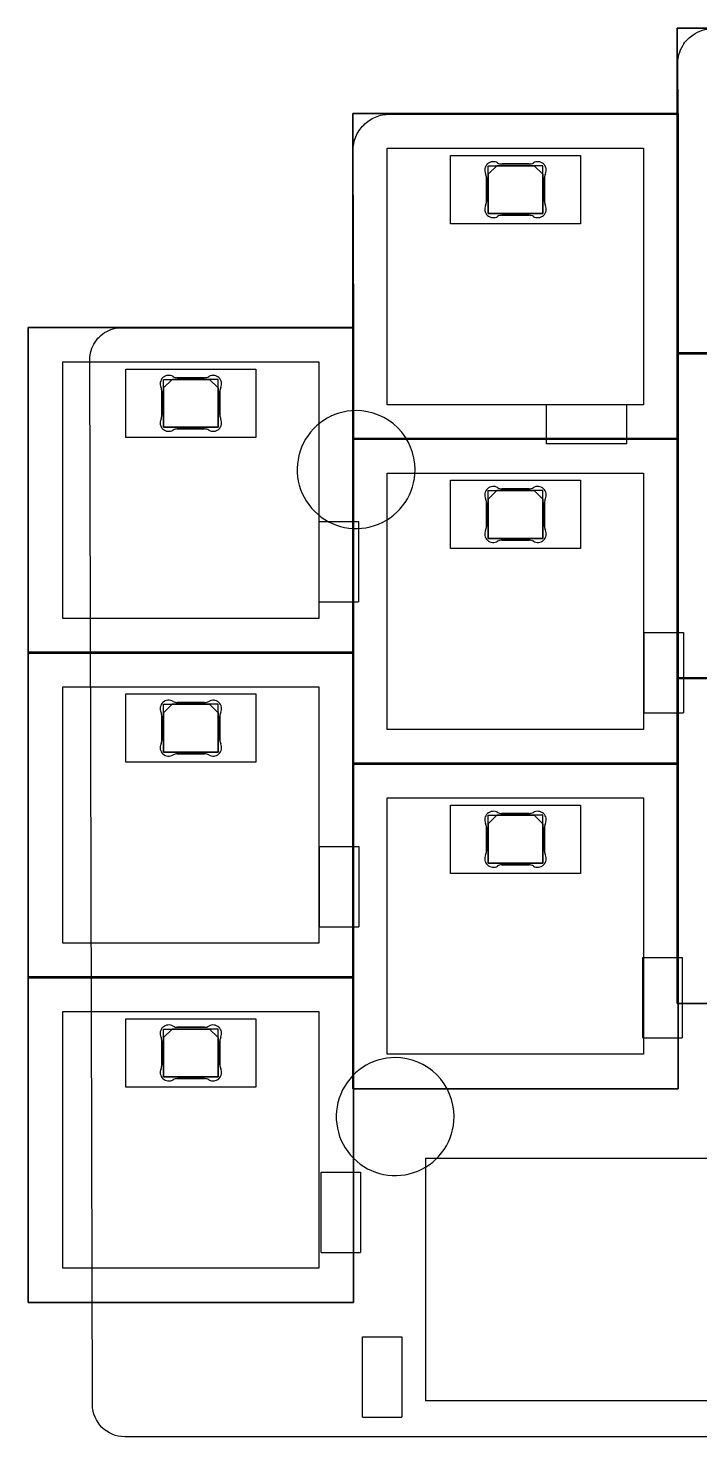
# Model space of a CAD drawing. Extents: x 51 to 287, y -198 to -28.
# Drawn here: x 51.5 to 90.8, y -111.4 to -29 of the extents above; entities that cross this region are included whole.
import ezdxf

# ---------------------------------------------------------------- set-up
doc = ezdxf.new("R2010")
doc.units = 0
doc.layers.get('0').update_dxf_attribs({"linetype": 'CONTINUOUS'})

msp = doc.modelspace()

# ---------------------------------------------------------------- linework, layer by layer
at = {"color": 7}
for points in [[(89.4715, -28.984631), (89.4715, -48.034631)], [(108.5215, -28.984631), (89.4715, -28.984631)], [(89.4715, -28.984631), (108.5215, -28.984631)], [(89.4715, -48.034631), (89.4715, -28.984631)], [(89.52992, -34.018911), (89.49944, -31.069971), (89.50198, -30.968371), (89.50706, -30.869311), (89.51976, -30.767711), (89.535, -30.668651), (89.57056, -30.523871), (89.61374, -30.381631), (89.66708, -30.241931), (89.73312, -30.107311), (89.80678, -29.975231), (89.86266, -29.893951), (89.92108, -29.812671), (89.98458, -29.733931), (90.05316, -29.657731), (90.08618, -29.622171)], [(90.08618, -29.622171), (90.15984, -29.551051), (90.23604, -29.485011), (90.31478, -29.424051), (90.3986, -29.365631), (90.5256, -29.286891), (90.65768, -29.215771), (90.79484, -29.157351), (90.93708, -29.109091), (91.07932, -29.070991), (91.17838, -29.050671), (91.27744, -29.035431), (91.37904, -29.025271), (91.4781, -29.020191), (91.5289, -29.020191)], [(70.4723, -33.983351), (70.4723, -53.033351)], [(89.5223, -33.983351), (70.4723, -33.983351)], [(70.4723, -33.983351), (89.5223, -33.983351)], [(70.4723, -53.033351), (70.4723, -33.983351)], [(70.48754, -36.165211), (70.49008, -36.058531), (70.4977, -35.951851), (70.5104, -35.847711), (70.52818, -35.743571), (70.55104, -35.641971), (70.57898, -35.540371), (70.612, -35.441311), (70.6501, -35.344791), (70.69074, -35.248271), (70.73646, -35.154291), (70.7898, -35.062851), (70.84568, -34.973951), (70.9041, -34.887591), (70.97014, -34.806311), (71.03872, -34.725031), (71.11238, -34.648831), (71.18858, -34.575171), (71.26986, -34.504051), (71.35114, -34.440551), (71.4375, -34.379591), (71.5264, -34.323711), (71.61784, -34.272911), (71.71182, -34.224651), (71.8058, -34.181471), (71.90486, -34.143371), (72.00392, -34.110351), (72.10298, -34.082411), (72.20712, -34.059551), (72.30872, -34.041771), (72.4154, -34.029071), (72.51954, -34.021451), (72.62622, -34.018911)], [(72.62622, -34.018911), (89.52992, -34.018911)], [(89.5223, -53.033351), (89.5223, -33.983351)], [(89.5223, -33.983351), (89.5223, -53.033351)], [(70.52818, -46.520791), (70.48754, -36.165211)], [(72.49668, -36.010271), (87.49538, -36.010271)], [(87.49538, -51.008971), (72.49668, -51.008971), (72.49668, -36.010271)], [(87.49538, -36.010271), (87.49538, -51.008971)], [(78.3971, -37.028811), (81.09712, -37.028811)], [(78.3971, -39.827891), (78.3971, -37.028811)], [(78.3971, -37.529191), (78.89748, -37.028811)], [(81.5975, -37.028811), (78.89748, -37.028811)], [(80.78978, -36.929751), (79.20228, -36.929751)], [(79.20228, -36.929751), (80.78978, -36.929751)], [(81.5975, -37.529191), (81.09712, -37.028811)], [(81.5975, -39.827891), (81.5975, -37.028811)], [(78.2955, -37.727311), (78.2955, -39.131931)], [(78.2955, -39.131931), (78.2955, -37.727311)], [(78.3971, -37.529191), (78.3971, -39.827891)], [(81.5975, -37.529191), (81.5975, -39.827891)], [(81.69656, -39.131931), (81.69656, -37.727311)], [(81.69656, -37.727311), (81.69656, -39.131931)], [(81.5975, -39.827891), (78.3971, -39.827891)], [(78.3971, -39.827891), (81.5975, -39.827891)], [(79.20228, -39.929491), (80.78978, -39.929491)], [(80.78978, -39.929491), (79.20228, -39.929491)], [(51.47056, -46.485231), (51.47056, -65.535231)], [(70.52056, -46.485231), (51.47056, -46.485231)], [(51.47056, -46.485231), (70.52056, -46.485231)], [(51.47056, -65.535231), (51.47056, -46.485231)], [(55.62092, -47.056731), (55.72506, -46.962751), (55.83428, -46.873851), (55.94858, -46.795111), (56.06796, -46.726531), (56.19242, -46.665571), (56.31942, -46.614771), (56.4515, -46.574131), (56.58612, -46.541111), (56.72328, -46.518251), (56.86298, -46.508091), (56.95442, -46.505551)], [(56.95442, -46.505551), (70.52818, -46.520791)], [(70.52056, -65.535231), (70.52056, -46.485231)], [(70.52056, -46.485231), (70.52056, -65.535231)], [(55.23484, -109.495011), (55.07228, -48.392771), (55.07736, -48.250531), (55.0926, -48.113371), (55.118, -47.976211), (55.15102, -47.841591), (55.19674, -47.712051), (55.25008, -47.585051), (55.31358, -47.463131), (55.38724, -47.343751), (55.46852, -47.231991), (55.55742, -47.125311), (55.62092, -47.056731)], [(53.49748, -48.509611), (68.49618, -48.509611)], [(68.49618, -63.508311), (53.49748, -63.508311), (53.49748, -48.509611)], [(68.49618, -48.509611), (68.49618, -63.508311)], [(89.4715, -47.983831), (89.4715, -67.033831)], [(108.5215, -47.983831), (89.4715, -47.983831)], [(89.4715, -47.983831), (108.5215, -47.983831)], [(89.4715, -67.033831), (89.4715, -47.983831)], [(89.4715, -48.034631), (108.5215, -48.034631)], [(108.5215, -48.034631), (89.4715, -48.034631)], [(61.79058, -49.429091), (60.20308, -49.429091)], [(60.20308, -49.429091), (61.79058, -49.429091)], [(59.2963, -50.226651), (59.2963, -51.631271)], [(59.2963, -51.631271), (59.2963, -50.226651)], [(59.39536, -49.528151), (62.09538, -49.528151)], [(59.39536, -52.329771), (59.39536, -49.528151)], [(59.39536, -50.028531), (59.89574, -49.528151)], [(59.39536, -50.028531), (59.39536, -52.329771)], [(62.59576, -49.528151), (59.89574, -49.528151)], [(62.59576, -50.028531), (62.09538, -49.528151)], [(62.59576, -52.329771), (62.59576, -49.528151)], [(62.59576, -50.028531), (62.59576, -52.329771)], [(62.69736, -51.631271), (62.69736, -50.226651)], [(62.69736, -50.226651), (62.69736, -51.631271)], [(86.51748, -53.300051), (81.81848, -53.300051), (81.81848, -51.001351), (86.51748, -51.001351)], [(86.51748, -53.300051), (86.51748, -51.001351)], [(62.59576, -52.329771), (59.39536, -52.329771)], [(59.39536, -52.329771), (62.59576, -52.329771)], [(60.20308, -52.428831), (61.79058, -52.428831)], [(61.79058, -52.428831), (60.20308, -52.428831)], [(70.4723, -52.985091), (70.4723, -72.035091)], [(89.5223, -52.985091), (70.4723, -52.985091)], [(70.4723, -52.985091), (89.5223, -52.985091)], [(70.4723, -72.035091), (70.4723, -52.985091)], [(70.4723, -53.033351), (89.5223, -53.033351)], [(89.5223, -53.033351), (70.4723, -53.033351)], [(89.5223, -72.035091), (89.5223, -52.985091)], [(89.5223, -52.985091), (89.5223, -72.035091)], [(72.49668, -55.009471), (87.49538, -55.009471)], [(87.49538, -70.008171), (72.49668, -70.008171), (72.49668, -55.009471)], [(87.49538, -55.009471), (87.49538, -70.008171)], [(78.3971, -56.028011), (81.09712, -56.028011)], [(78.3971, -58.829631), (78.3971, -56.028011)], [(78.3971, -56.528391), (78.89748, -56.028011)], [(81.5975, -56.028011), (78.89748, -56.028011)], [(80.78978, -55.928951), (79.20228, -55.928951)], [(79.20228, -55.928951), (80.78978, -55.928951)], [(81.5975, -56.528391), (81.09712, -56.028011)], [(81.5975, -58.829631), (81.5975, -56.028011)], [(78.2955, -56.726511), (78.2955, -58.131131)], [(78.2955, -58.131131), (78.2955, -56.726511)], [(78.3971, -56.528391), (78.3971, -58.829631)], [(81.5975, -56.528391), (81.5975, -58.829631)], [(81.69656, -58.131131), (81.69656, -56.726511)], [(81.69656, -56.726511), (81.69656, -58.131131)], [(68.51396, -62.540571), (68.51396, -57.839031), (70.8152, -57.839031), (70.8152, -62.540571)], [(81.5975, -58.829631), (78.3971, -58.829631)], [(78.3971, -58.829631), (81.5975, -58.829631)], [(79.20228, -58.928691), (80.78978, -58.928691)], [(80.78978, -58.928691), (79.20228, -58.928691)], [(68.51396, -62.540571), (70.8152, -62.540571)], [(87.52586, -69.042971), (87.52586, -64.341431), (89.8271, -64.341431), (89.8271, -69.042971)], [(51.47056, -65.484431), (51.47056, -84.534431)], [(70.52056, -65.484431), (51.47056, -65.484431)], [(51.47056, -65.484431), (70.52056, -65.484431)], [(51.47056, -84.534431), (51.47056, -65.484431)], [(51.47056, -65.535231), (70.52056, -65.535231)], [(70.52056, -65.535231), (51.47056, -65.535231)], [(70.52056, -84.534431), (70.52056, -65.484431)], [(70.52056, -65.484431), (70.52056, -84.534431)], [(53.49748, -67.508811), (68.49618, -67.508811)], [(68.49618, -82.510051), (53.49748, -82.510051), (53.49748, -67.508811)], [(68.49618, -67.508811), (68.49618, -82.510051)], [(89.4715, -66.983031), (89.4715, -86.033031)], [(108.5215, -66.983031), (89.4715, -66.983031)], [(89.4715, -66.983031), (108.5215, -66.983031)], [(89.4715, -86.033031), (89.4715, -66.983031)], [(89.4715, -67.033831), (108.5215, -67.033831)], [(108.5215, -67.033831), (89.4715, -67.033831)], [(59.39536, -68.529891), (62.09538, -68.529891)], [(59.39536, -71.328971), (59.39536, -68.529891)], [(59.39536, -69.030271), (59.89574, -68.529891)], [(59.39536, -69.030271), (59.39536, -71.328971)], [(62.59576, -68.529891), (59.89574, -68.529891)], [(61.79058, -68.428291), (60.20308, -68.428291)], [(60.20308, -68.428291), (61.79058, -68.428291)], [(62.59576, -69.030271), (62.09538, -68.529891)], [(62.59576, -71.328971), (62.59576, -68.529891)], [(62.59576, -69.030271), (62.59576, -71.328971)], [(87.52586, -69.042971), (89.8271, -69.042971)], [(59.2963, -69.225851), (59.2963, -70.633011)], [(59.2963, -70.633011), (59.2963, -69.225851)], [(62.69736, -70.633011), (62.69736, -69.225851)], [(62.69736, -69.225851), (62.69736, -70.633011)], [(62.59576, -71.328971), (59.39536, -71.328971)], [(59.39536, -71.328971), (62.59576, -71.328971)], [(60.20308, -71.428031), (61.79058, -71.428031)], [(61.79058, -71.428031), (60.20308, -71.428031)], [(70.4723, -71.984291), (70.4723, -91.034291)], [(89.5223, -71.984291), (70.4723, -71.984291)], [(70.4723, -71.984291), (89.5223, -71.984291)], [(70.4723, -91.034291), (70.4723, -71.984291)], [(70.4723, -72.035091), (89.5223, -72.035091)], [(89.5223, -72.035091), (70.4723, -72.035091)], [(89.5223, -91.034291), (89.5223, -71.984291)], [(89.5223, -71.984291), (89.5223, -91.034291)], [(72.49668, -74.008671), (87.49538, -74.008671)], [(87.49538, -89.009911), (72.49668, -89.009911), (72.49668, -74.008671)], [(87.49538, -74.008671), (87.49538, -89.009911)], [(80.78978, -74.928151), (79.20228, -74.928151)], [(79.20228, -74.928151), (80.78978, -74.928151)], [(78.2955, -75.725711), (78.2955, -77.132871)], [(78.2955, -77.132871), (78.2955, -75.725711)], [(78.3971, -75.029751), (81.09712, -75.029751)], [(78.3971, -77.828831), (78.3971, -75.029751)], [(78.3971, -75.530131), (78.89748, -75.029751)], [(78.3971, -75.530131), (78.3971, -77.828831)], [(81.5975, -75.029751), (78.89748, -75.029751)], [(81.5975, -75.530131), (81.09712, -75.029751)], [(81.5975, -77.828831), (81.5975, -75.029751)], [(81.5975, -75.530131), (81.5975, -77.828831)], [(81.69656, -77.132871), (81.69656, -75.725711)], [(81.69656, -75.725711), (81.69656, -77.132871)], [(68.52666, -81.552471), (68.52666, -76.850931), (70.8279, -76.850931), (70.8279, -81.552471)], [(81.5975, -77.828831), (78.3971, -77.828831)], [(78.3971, -77.828831), (81.5975, -77.828831)], [(79.20228, -77.927891), (80.78978, -77.927891)], [(80.78978, -77.927891), (79.20228, -77.927891)], [(68.52666, -81.552471), (70.8279, -81.552471)], [(87.46236, -88.054871), (87.46236, -83.353331), (89.7636, -83.353331), (89.7636, -88.054871)], [(51.47056, -84.483631), (51.47056, -103.533631)], [(70.52056, -84.483631), (51.47056, -84.483631)], [(51.47056, -84.483631), (70.52056, -84.483631)], [(51.47056, -103.533631), (51.47056, -84.483631)], [(51.47056, -84.534431), (70.52056, -84.534431)], [(70.52056, -84.534431), (51.47056, -84.534431)], [(70.52056, -103.533631), (70.52056, -84.483631)], [(70.52056, -84.483631), (70.52056, -103.533631)], [(53.49748, -86.508011), (68.49618, -86.508011)], [(68.49618, -101.509251), (53.49748, -101.509251), (53.49748, -86.508011)], [(68.49618, -86.508011), (68.49618, -101.509251)], [(89.4715, -86.033031), (108.5215, -86.033031)], [(108.5215, -86.033031), (89.4715, -86.033031)], [(59.39536, -87.529091), (62.09538, -87.529091)], [(59.39536, -90.328171), (59.39536, -87.529091)], [(59.39536, -88.029471), (59.89574, -87.529091)], [(59.39536, -88.029471), (59.39536, -90.328171)], [(62.59576, -87.529091), (59.89574, -87.529091)], [(61.79058, -87.430031), (60.20308, -87.430031)], [(60.20308, -87.430031), (61.79058, -87.430031)], [(62.59576, -88.029471), (62.09538, -87.529091)], [(62.59576, -90.328171), (62.59576, -87.529091)], [(62.59576, -88.029471), (62.59576, -90.328171)], [(87.46236, -88.054871), (89.7636, -88.054871)], [(59.2963, -88.225051), (59.2963, -89.632211)], [(59.2963, -89.632211), (59.2963, -88.225051)], [(62.69736, -89.632211), (62.69736, -88.225051)], [(62.69736, -88.225051), (62.69736, -89.632211)], [(62.59576, -90.328171), (59.39536, -90.328171)], [(59.39536, -90.328171), (62.59576, -90.328171)], [(60.20308, -90.429771), (61.79058, -90.429771)], [(61.79058, -90.429771), (60.20308, -90.429771)], [(70.4723, -91.034291), (89.5223, -91.034291)], [(89.5223, -91.034291), (70.4723, -91.034291)], [(74.7395, -95.075431), (74.7395, -109.276571)], [(74.7395, -95.075431), (92.2401, -95.075431)], [(68.62826, -100.602471), (68.62826, -95.900931), (70.9295, -95.900931), (70.9295, -100.602471)], [(68.62826, -100.602471), (70.9295, -100.602471)], [(51.47056, -103.533631), (70.52056, -103.533631)], [(70.52056, -103.533631), (51.47056, -103.533631)], [(71.04126, -110.241771), (71.04126, -105.540231), (73.3425, -105.540231), (73.3425, -110.241771)], [(57.12968, -111.384771), (56.93664, -111.374611), (56.74868, -111.346671), (56.5658, -111.298411), (56.39308, -111.234911), (56.22798, -111.156171), (56.07304, -111.062191), (55.92572, -110.952971), (55.7911, -110.831051), (55.66918, -110.696431), (55.55996, -110.551651), (55.46598, -110.396711), (55.3847, -110.231611), (55.3212, -110.056351), (55.27548, -109.876011), (55.245, -109.688051), (55.23484, -109.495011)], [(92.2401, -109.276571), (74.7395, -109.276571)], [(71.04126, -110.241771), (73.3425, -110.241771)], [(114.935, -111.384771), (57.12968, -111.384771)]]:
    msp.add_lwpolyline(points, dxfattribs=at)
for points in [[(76.19746, -40.429871), (76.19746, -36.429371), (83.79714, -36.429371), (83.79714, -40.429871)], [(57.19572, -52.929211), (57.19572, -48.928711), (64.7954, -48.928711), (64.7954, -52.929211)], [(70.668642, -51.356265)], [(76.19746, -59.429071), (76.19746, -55.428571), (83.79714, -55.428571), (83.79714, -59.429071)], [(57.19572, -71.928411), (57.19572, -67.927911), (64.7954, -67.927911), (64.7954, -71.928411)], [(76.19746, -78.428271), (76.19746, -74.430311), (83.79714, -74.430311), (83.79714, -78.428271)], [(57.19572, -90.930151), (57.19572, -86.929651), (64.7954, -86.929651), (64.7954, -90.930151)], [(72.954642, -89.202265)]]:
    msp.add_lwpolyline(points, close=True, dxfattribs=at)
for points in [[(78.359519, -36.926418), (78.197966, -37.075477), (78.152711, -37.312564), (78.248002, -37.510649)], [(78.359519, -36.926418), (78.197966, -37.075477), (78.152711, -37.312564), (78.248002, -37.510649)], [(78.95082, -36.862187), (78.761029, -36.751293), (78.521073, -36.777359), (78.359519, -36.926418)], [(78.95082, -36.862187), (78.761029, -36.751293), (78.521073, -36.777359), (78.359519, -36.926418)], [(78.95082, -36.862187), (79.027351, -36.906918), (79.114398, -36.930498), (79.203042, -36.930513)], [(78.95082, -36.862187), (79.027351, -36.906918), (79.114398, -36.930498), (79.203042, -36.930513)], [(80.792066, -36.930513), (80.88071, -36.930498), (80.967757, -36.906918), (81.044288, -36.862187)], [(80.792066, -36.930513), (80.88071, -36.930498), (80.967757, -36.906918), (81.044288, -36.862187)], [(81.635589, -36.926418), (81.474035, -36.777359), (81.234079, -36.751293), (81.044288, -36.862187)], [(81.635589, -36.926418), (81.474035, -36.777359), (81.234079, -36.751293), (81.044288, -36.862187)], [(81.747106, -37.510649), (81.842397, -37.312564), (81.797142, -37.075477), (81.635589, -36.926418)], [(81.747106, -37.510649), (81.842397, -37.312564), (81.797142, -37.075477), (81.635589, -36.926418)], [(78.297532, -37.727565), (78.297524, -37.652457), (78.280595, -37.578316), (78.248002, -37.510649)], [(78.297532, -37.727565), (78.297524, -37.652457), (78.280595, -37.578316), (78.248002, -37.510649)], [(81.747106, -37.510649), (81.714513, -37.578316), (81.697584, -37.652457), (81.697576, -37.727565)], [(81.747106, -37.510649), (81.714513, -37.578316), (81.697584, -37.652457), (81.697576, -37.727565)], [(78.248002, -39.350117), (78.152508, -39.548225), (78.197673, -39.785471), (78.359277, -39.934635)], [(78.248002, -39.350117), (78.152508, -39.548225), (78.197673, -39.785471), (78.359277, -39.934635)], [(78.248002, -39.350117), (78.280595, -39.282449), (78.297524, -39.208309), (78.297532, -39.133201)], [(78.248002, -39.350117), (78.280595, -39.282449), (78.297524, -39.208309), (78.297532, -39.133201)], [(81.635831, -39.934635), (81.797435, -39.785471), (81.8426, -39.548225), (81.747106, -39.350117)], [(81.635831, -39.934635), (81.797435, -39.785471), (81.8426, -39.548225), (81.747106, -39.350117)], [(81.697576, -39.133201), (81.697584, -39.208309), (81.714513, -39.282449), (81.747106, -39.350117)], [(81.697576, -39.133201), (81.697584, -39.208309), (81.714513, -39.282449), (81.747106, -39.350117)], [(78.359277, -39.934635), (78.520882, -40.0838), (78.760979, -40.109856), (78.95082, -39.998833)], [(78.359277, -39.934635), (78.520882, -40.0838), (78.760979, -40.109856), (78.95082, -39.998833)], [(79.203042, -39.930507), (79.114398, -39.930521), (79.027351, -39.954102), (78.95082, -39.998833)], [(79.203042, -39.930507), (79.114398, -39.930521), (79.027351, -39.954102), (78.95082, -39.998833)], [(81.044288, -39.998833), (80.967757, -39.954102), (80.88071, -39.930521), (80.792066, -39.930507)], [(81.044288, -39.998833), (80.967757, -39.954102), (80.88071, -39.930521), (80.792066, -39.930507)], [(81.044288, -39.998833), (81.234129, -40.109856), (81.474226, -40.0838), (81.635831, -39.934635)], [(81.044288, -39.998833), (81.234129, -40.109856), (81.474226, -40.0838), (81.635831, -39.934635)], [(59.359315, -49.426232), (59.197711, -49.575397), (59.152546, -49.812643), (59.24804, -50.010751)], [(59.359315, -49.426232), (59.197711, -49.575397), (59.152546, -49.812643), (59.24804, -50.010751)], [(59.950858, -49.362035), (59.761017, -49.251011), (59.52092, -49.277068), (59.359315, -49.426232)], [(59.950858, -49.362035), (59.761017, -49.251011), (59.52092, -49.277068), (59.359315, -49.426232)], [(59.950858, -49.362035), (60.027389, -49.406766), (60.114436, -49.430346), (60.20308, -49.430361)], [(59.950858, -49.362035), (60.027389, -49.406766), (60.114436, -49.430346), (60.20308, -49.430361)], [(61.792104, -49.430361), (61.880748, -49.430346), (61.967795, -49.406766), (62.044326, -49.362035)], [(61.792104, -49.430361), (61.880748, -49.430346), (61.967795, -49.406766), (62.044326, -49.362035)], [(62.635869, -49.426232), (62.474264, -49.277068), (62.234167, -49.251011), (62.044326, -49.362035)], [(62.635869, -49.426232), (62.474264, -49.277068), (62.234167, -49.251011), (62.044326, -49.362035)], [(62.747144, -50.010751), (62.842638, -49.812643), (62.797473, -49.575397), (62.635869, -49.426232)], [(62.747144, -50.010751), (62.842638, -49.812643), (62.797473, -49.575397), (62.635869, -49.426232)], [(59.29757, -50.227667), (59.297562, -50.152559), (59.280633, -50.078418), (59.24804, -50.010751)], [(59.29757, -50.227667), (59.297562, -50.152559), (59.280633, -50.078418), (59.24804, -50.010751)], [(62.747144, -50.010751), (62.714551, -50.078418), (62.697622, -50.152559), (62.697614, -50.227667)], [(62.747144, -50.010751), (62.714551, -50.078418), (62.697622, -50.152559), (62.697614, -50.227667)], [(59.24804, -51.850219), (59.152749, -52.048304), (59.198004, -52.285391), (59.359557, -52.43445)], [(59.24804, -51.850219), (59.152749, -52.048304), (59.198004, -52.285391), (59.359557, -52.43445)], [(59.24804, -51.850219), (59.280633, -51.782551), (59.297562, -51.708411), (59.29757, -51.633303)], [(59.24804, -51.850219), (59.280633, -51.782551), (59.297562, -51.708411), (59.29757, -51.633303)], [(62.635627, -52.43445), (62.79718, -52.285391), (62.842435, -52.048304), (62.747144, -51.850219)], [(62.635627, -52.43445), (62.79718, -52.285391), (62.842435, -52.048304), (62.747144, -51.850219)], [(62.697614, -51.633303), (62.697622, -51.708411), (62.714551, -51.782551), (62.747144, -51.850219)], [(62.697614, -51.633303), (62.697622, -51.708411), (62.714551, -51.782551), (62.747144, -51.850219)], [(70.668642, -51.356265), (69.273245, -51.356265), (68.015248, -52.196832), (67.481252, -53.486011)], [(73.108164, -52.366748), (72.461163, -51.719747), (71.58364, -51.356265), (70.668642, -51.356265)], [(59.359557, -52.43445), (59.521111, -52.583509), (59.761067, -52.609575), (59.950858, -52.498681)], [(59.359557, -52.43445), (59.521111, -52.583509), (59.761067, -52.609575), (59.950858, -52.498681)], [(60.20308, -52.430355), (60.114436, -52.430369), (60.027389, -52.45395), (59.950858, -52.498681)], [(60.20308, -52.430355), (60.114436, -52.430369), (60.027389, -52.45395), (59.950858, -52.498681)], [(62.044326, -52.498681), (61.967795, -52.45395), (61.880748, -52.430369), (61.792104, -52.430355)], [(62.044326, -52.498681), (61.967795, -52.45395), (61.880748, -52.430369), (61.792104, -52.430355)], [(62.044326, -52.498681), (62.234117, -52.609575), (62.474073, -52.583509), (62.635627, -52.43445)], [(62.044326, -52.498681), (62.234117, -52.609575), (62.474073, -52.583509), (62.635627, -52.43445)], [(74.118648, -54.806271), (74.118648, -53.891272), (73.755166, -53.01375), (73.108164, -52.366748)], [(67.481252, -53.486011), (66.947257, -54.77519), (67.242425, -56.259099), (68.22912, -57.245793)], [(71.988902, -57.993661), (73.278081, -57.459665), (74.118648, -56.201668), (74.118648, -54.806271)], [(78.359519, -55.92638), (78.197966, -56.075439), (78.152711, -56.312526), (78.248002, -56.510611)], [(78.359519, -55.92638), (78.197966, -56.075439), (78.152711, -56.312526), (78.248002, -56.510611)], [(78.95082, -55.862149), (78.761029, -55.751255), (78.521073, -55.777321), (78.359519, -55.92638)], [(78.95082, -55.862149), (78.761029, -55.751255), (78.521073, -55.777321), (78.359519, -55.92638)], [(78.95082, -55.862149), (79.027351, -55.90688), (79.114398, -55.93046), (79.203042, -55.930475)], [(78.95082, -55.862149), (79.027351, -55.90688), (79.114398, -55.93046), (79.203042, -55.930475)], [(80.792066, -55.930475), (80.88071, -55.93046), (80.967757, -55.90688), (81.044288, -55.862149)], [(80.792066, -55.930475), (80.88071, -55.93046), (80.967757, -55.90688), (81.044288, -55.862149)], [(81.635589, -55.92638), (81.474035, -55.777321), (81.234079, -55.751255), (81.044288, -55.862149)], [(81.635589, -55.92638), (81.474035, -55.777321), (81.234079, -55.751255), (81.044288, -55.862149)], [(81.747106, -56.510611), (81.842397, -56.312526), (81.797142, -56.075439), (81.635589, -55.92638)], [(81.747106, -56.510611), (81.842397, -56.312526), (81.797142, -56.075439), (81.635589, -55.92638)], [(78.297532, -56.727527), (78.297524, -56.652419), (78.280595, -56.578278), (78.248002, -56.510611)], [(78.297532, -56.727527), (78.297524, -56.652419), (78.280595, -56.578278), (78.248002, -56.510611)], [(81.747106, -56.510611), (81.714513, -56.578278), (81.697584, -56.652419), (81.697576, -56.727527)], [(81.747106, -56.510611), (81.714513, -56.578278), (81.697584, -56.652419), (81.697576, -56.727527)], [(68.22912, -57.245793), (69.215814, -58.232488), (70.699723, -58.527656), (71.988902, -57.993661)], [(78.248002, -58.350079), (78.152508, -58.548187), (78.197673, -58.785433), (78.359277, -58.934597)], [(78.248002, -58.350079), (78.152508, -58.548187), (78.197673, -58.785433), (78.359277, -58.934597)], [(78.248002, -58.350079), (78.280595, -58.282411), (78.297524, -58.208271), (78.297532, -58.133163)], [(78.248002, -58.350079), (78.280595, -58.282411), (78.297524, -58.208271), (78.297532, -58.133163)], [(81.635831, -58.934597), (81.797435, -58.785433), (81.8426, -58.548187), (81.747106, -58.350079)], [(81.635831, -58.934597), (81.797435, -58.785433), (81.8426, -58.548187), (81.747106, -58.350079)], [(81.697576, -58.133163), (81.697584, -58.208271), (81.714513, -58.282411), (81.747106, -58.350079)], [(81.697576, -58.133163), (81.697584, -58.208271), (81.714513, -58.282411), (81.747106, -58.350079)], [(78.359277, -58.934597), (78.520882, -59.083762), (78.760979, -59.109818), (78.95082, -58.998795)], [(78.359277, -58.934597), (78.520882, -59.083762), (78.760979, -59.109818), (78.95082, -58.998795)], [(79.203042, -58.930469), (79.114398, -58.930483), (79.027351, -58.954064), (78.95082, -58.998795)], [(79.203042, -58.930469), (79.114398, -58.930483), (79.027351, -58.954064), (78.95082, -58.998795)], [(81.044288, -58.998795), (80.967757, -58.954064), (80.88071, -58.930483), (80.792066, -58.930469)], [(81.044288, -58.998795), (80.967757, -58.954064), (80.88071, -58.930483), (80.792066, -58.930469)], [(81.044288, -58.998795), (81.234129, -59.109818), (81.474226, -59.083762), (81.635831, -58.934597)], [(81.044288, -58.998795), (81.234129, -59.109818), (81.474226, -59.083762), (81.635831, -58.934597)], [(59.950858, -68.361997), (59.761017, -68.250973), (59.52092, -68.27703), (59.359315, -68.426194)], [(59.950858, -68.361997), (59.761017, -68.250973), (59.52092, -68.27703), (59.359315, -68.426194)], [(59.950858, -68.361997), (60.027389, -68.406728), (60.114436, -68.430308), (60.20308, -68.430323)], [(59.950858, -68.361997), (60.027389, -68.406728), (60.114436, -68.430308), (60.20308, -68.430323)], [(61.792104, -68.430323), (61.880748, -68.430308), (61.967795, -68.406728), (62.044326, -68.361997)], [(61.792104, -68.430323), (61.880748, -68.430308), (61.967795, -68.406728), (62.044326, -68.361997)], [(62.635869, -68.426194), (62.474264, -68.27703), (62.234167, -68.250973), (62.044326, -68.361997)], [(62.635869, -68.426194), (62.474264, -68.27703), (62.234167, -68.250973), (62.044326, -68.361997)], [(59.359315, -68.426194), (59.197711, -68.575359), (59.152546, -68.812605), (59.24804, -69.010713)], [(59.359315, -68.426194), (59.197711, -68.575359), (59.152546, -68.812605), (59.24804, -69.010713)], [(59.29757, -69.227629), (59.297562, -69.152521), (59.280633, -69.07838), (59.24804, -69.010713)], [(59.29757, -69.227629), (59.297562, -69.152521), (59.280633, -69.07838), (59.24804, -69.010713)], [(62.747144, -69.010713), (62.842638, -68.812605), (62.797473, -68.575359), (62.635869, -68.426194)], [(62.747144, -69.010713), (62.842638, -68.812605), (62.797473, -68.575359), (62.635869, -68.426194)], [(62.747144, -69.010713), (62.714551, -69.07838), (62.697622, -69.152521), (62.697614, -69.227629)], [(62.747144, -69.010713), (62.714551, -69.07838), (62.697622, -69.152521), (62.697614, -69.227629)], [(59.24804, -70.850181), (59.152749, -71.048266), (59.198004, -71.285353), (59.359557, -71.434412)], [(59.24804, -70.850181), (59.152749, -71.048266), (59.198004, -71.285353), (59.359557, -71.434412)], [(59.24804, -70.850181), (59.280633, -70.782513), (59.297562, -70.708373), (59.29757, -70.633265)], [(59.24804, -70.850181), (59.280633, -70.782513), (59.297562, -70.708373), (59.29757, -70.633265)], [(62.635627, -71.434412), (62.79718, -71.285353), (62.842435, -71.048266), (62.747144, -70.850181)], [(62.635627, -71.434412), (62.79718, -71.285353), (62.842435, -71.048266), (62.747144, -70.850181)], [(62.697614, -70.633265), (62.697622, -70.708373), (62.714551, -70.782513), (62.747144, -70.850181)], [(62.697614, -70.633265), (62.697622, -70.708373), (62.714551, -70.782513), (62.747144, -70.850181)], [(59.359557, -71.434412), (59.521111, -71.583471), (59.761067, -71.609537), (59.950858, -71.498643)], [(59.359557, -71.434412), (59.521111, -71.583471), (59.761067, -71.609537), (59.950858, -71.498643)], [(60.20308, -71.430317), (60.114436, -71.430331), (60.027389, -71.453912), (59.950858, -71.498643)], [(60.20308, -71.430317), (60.114436, -71.430331), (60.027389, -71.453912), (59.950858, -71.498643)], [(62.044326, -71.498643), (61.967795, -71.453912), (61.880748, -71.430331), (61.792104, -71.430317)], [(62.044326, -71.498643), (61.967795, -71.453912), (61.880748, -71.430331), (61.792104, -71.430317)], [(62.044326, -71.498643), (62.234117, -71.609537), (62.474073, -71.583471), (62.635627, -71.434412)], [(62.044326, -71.498643), (62.234117, -71.609537), (62.474073, -71.583471), (62.635627, -71.434412)], [(78.359519, -74.926342), (78.197966, -75.075401), (78.152711, -75.312488), (78.248002, -75.510573)], [(78.359519, -74.926342), (78.197966, -75.075401), (78.152711, -75.312488), (78.248002, -75.510573)], [(78.95082, -74.862111), (78.761029, -74.751217), (78.521073, -74.777283), (78.359519, -74.926342)], [(78.95082, -74.862111), (78.761029, -74.751217), (78.521073, -74.777283), (78.359519, -74.926342)], [(78.95082, -74.862111), (79.027351, -74.906842), (79.114398, -74.930422), (79.203042, -74.930437)], [(78.95082, -74.862111), (79.027351, -74.906842), (79.114398, -74.930422), (79.203042, -74.930437)], [(80.792066, -74.930437), (80.88071, -74.930422), (80.967757, -74.906842), (81.044288, -74.862111)], [(80.792066, -74.930437), (80.88071, -74.930422), (80.967757, -74.906842), (81.044288, -74.862111)], [(81.635589, -74.926342), (81.474035, -74.777283), (81.234079, -74.751217), (81.044288, -74.862111)], [(81.635589, -74.926342), (81.474035, -74.777283), (81.234079, -74.751217), (81.044288, -74.862111)], [(81.747106, -75.510573), (81.842397, -75.312488), (81.797142, -75.075401), (81.635589, -74.926342)], [(81.747106, -75.510573), (81.842397, -75.312488), (81.797142, -75.075401), (81.635589, -74.926342)], [(78.297532, -75.727489), (78.297524, -75.652381), (78.280595, -75.57824), (78.248002, -75.510573)], [(78.297532, -75.727489), (78.297524, -75.652381), (78.280595, -75.57824), (78.248002, -75.510573)], [(81.747106, -75.510573), (81.714513, -75.57824), (81.697584, -75.652381), (81.697576, -75.727489)], [(81.747106, -75.510573), (81.714513, -75.57824), (81.697584, -75.652381), (81.697576, -75.727489)], [(78.248002, -77.350041), (78.152508, -77.548149), (78.197673, -77.785395), (78.359277, -77.934559)], [(78.248002, -77.350041), (78.152508, -77.548149), (78.197673, -77.785395), (78.359277, -77.934559)], [(78.248002, -77.350041), (78.280557, -77.282451), (78.297486, -77.208401), (78.297532, -77.133379)], [(78.248002, -77.350041), (78.280557, -77.282451), (78.297486, -77.208401), (78.297532, -77.133379)], [(81.635831, -77.934559), (81.797435, -77.785395), (81.8426, -77.548149), (81.747106, -77.350041)], [(81.635831, -77.934559), (81.797435, -77.785395), (81.8426, -77.548149), (81.747106, -77.350041)], [(81.697576, -77.133379), (81.697622, -77.208401), (81.714551, -77.282451), (81.747106, -77.350041)], [(81.697576, -77.133379), (81.697622, -77.208401), (81.714551, -77.282451), (81.747106, -77.350041)], [(78.359277, -77.934559), (78.520882, -78.083724), (78.760979, -78.10978), (78.95082, -77.998757)], [(78.359277, -77.934559), (78.520882, -78.083724), (78.760979, -78.10978), (78.95082, -77.998757)], [(79.203042, -77.930431), (79.114398, -77.930445), (79.027351, -77.954026), (78.95082, -77.998757)], [(79.203042, -77.930431), (79.114398, -77.930445), (79.027351, -77.954026), (78.95082, -77.998757)], [(81.044288, -77.998757), (80.967757, -77.954026), (80.88071, -77.930445), (80.792066, -77.930431)], [(81.044288, -77.998757), (80.967757, -77.954026), (80.88071, -77.930445), (80.792066, -77.930431)], [(81.044288, -77.998757), (81.234129, -78.10978), (81.474226, -78.083724), (81.635831, -77.934559)], [(81.044288, -77.998757), (81.234129, -78.10978), (81.474226, -78.083724), (81.635831, -77.934559)], [(59.950858, -87.362213), (59.761067, -87.251319), (59.521111, -87.277385), (59.359557, -87.426444)], [(59.950858, -87.362213), (59.761067, -87.251319), (59.521111, -87.277385), (59.359557, -87.426444)], [(62.635627, -87.426444), (62.474073, -87.277385), (62.234117, -87.251319), (62.044326, -87.362213)], [(62.635627, -87.426444), (62.474073, -87.277385), (62.234117, -87.251319), (62.044326, -87.362213)], [(59.359557, -87.426444), (59.198004, -87.575503), (59.152749, -87.81259), (59.24804, -88.010675)], [(59.359557, -87.426444), (59.198004, -87.575503), (59.152749, -87.81259), (59.24804, -88.010675)], [(59.29757, -88.227591), (59.297562, -88.152483), (59.280633, -88.078342), (59.24804, -88.010675)], [(59.29757, -88.227591), (59.297562, -88.152483), (59.280633, -88.078342), (59.24804, -88.010675)], [(59.950858, -87.362213), (60.027389, -87.406944), (60.114436, -87.430524), (60.20308, -87.430539)], [(59.950858, -87.362213), (60.027389, -87.406944), (60.114436, -87.430524), (60.20308, -87.430539)], [(61.792104, -87.430539), (61.880748, -87.430524), (61.967795, -87.406944), (62.044326, -87.362213)], [(61.792104, -87.430539), (61.880748, -87.430524), (61.967795, -87.406944), (62.044326, -87.362213)], [(62.747144, -88.010675), (62.842435, -87.81259), (62.79718, -87.575503), (62.635627, -87.426444)], [(62.747144, -88.010675), (62.842435, -87.81259), (62.79718, -87.575503), (62.635627, -87.426444)], [(62.747144, -88.010675), (62.714551, -88.078342), (62.697622, -88.152483), (62.697614, -88.227591)], [(62.747144, -88.010675), (62.714551, -88.078342), (62.697622, -88.152483), (62.697614, -88.227591)], [(59.24804, -89.850143), (59.280633, -89.782475), (59.297562, -89.708335), (59.29757, -89.633227)], [(59.24804, -89.850143), (59.280633, -89.782475), (59.297562, -89.708335), (59.29757, -89.633227)], [(62.697614, -89.633227), (62.697622, -89.708335), (62.714551, -89.782475), (62.747144, -89.850143)], [(62.697614, -89.633227), (62.697622, -89.708335), (62.714551, -89.782475), (62.747144, -89.850143)], [(72.954642, -89.202265), (71.559245, -89.202265), (70.301248, -90.042832), (69.767252, -91.332011)], [(75.394164, -90.212748), (74.747163, -89.565747), (73.86964, -89.202265), (72.954642, -89.202265)], [(59.24804, -89.850143), (59.152749, -90.048228), (59.198004, -90.285315), (59.359557, -90.434374)], [(59.24804, -89.850143), (59.152749, -90.048228), (59.198004, -90.285315), (59.359557, -90.434374)], [(59.359557, -90.434374), (59.521111, -90.583433), (59.761067, -90.609499), (59.950858, -90.498605)], [(59.359557, -90.434374), (59.521111, -90.583433), (59.761067, -90.609499), (59.950858, -90.498605)], [(60.20308, -90.430533), (60.114459, -90.43047), (60.027414, -90.453963), (59.950858, -90.498605)], [(60.20308, -90.430533), (60.114459, -90.43047), (60.027414, -90.453963), (59.950858, -90.498605)], [(62.044326, -90.498605), (61.96777, -90.453963), (61.880725, -90.43047), (61.792104, -90.430533)], [(62.044326, -90.498605), (61.96777, -90.453963), (61.880725, -90.43047), (61.792104, -90.430533)], [(62.044326, -90.498605), (62.234117, -90.609499), (62.474073, -90.583433), (62.635627, -90.434374)], [(62.044326, -90.498605), (62.234117, -90.609499), (62.474073, -90.583433), (62.635627, -90.434374)], [(62.635627, -90.434374), (62.79718, -90.285315), (62.842435, -90.048228), (62.747144, -89.850143)], [(62.635627, -90.434374), (62.79718, -90.285315), (62.842435, -90.048228), (62.747144, -89.850143)], [(76.404648, -92.652271), (76.404648, -91.737272), (76.041166, -90.85975), (75.394164, -90.212748)], [(69.767252, -91.332011), (69.233257, -92.62119), (69.528425, -94.105099), (70.51512, -95.091793)], [(74.274902, -95.839661), (75.564081, -95.305665), (76.404648, -94.047668), (76.404648, -92.652271)], [(70.51512, -95.091793), (71.501814, -96.078488), (72.985723, -96.373656), (74.274902, -95.839661)]]:
    msp.add_open_spline(points, degree=3, dxfattribs=at)

doc.saveas('drawing.dxf')
